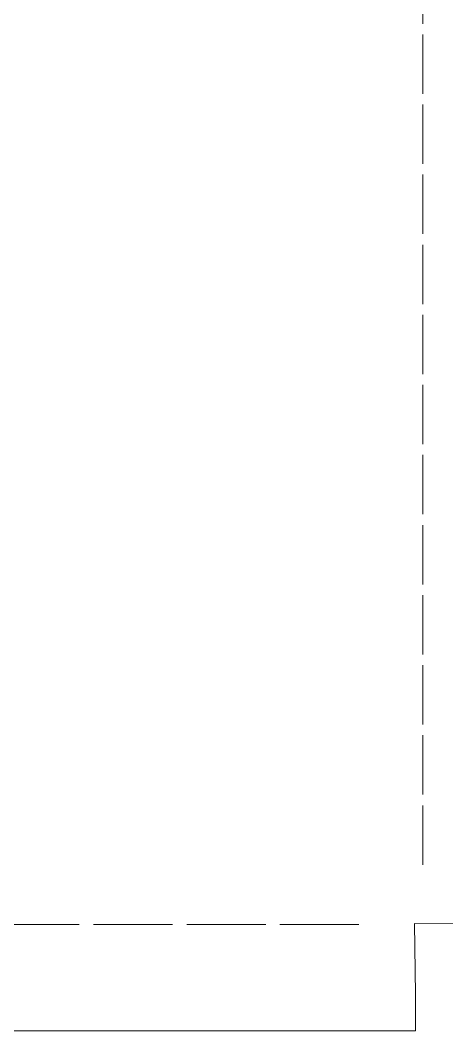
# Model space of a CAD drawing. Header units: millimetres. Extents: x -226 to 16, y -58 to 146.
# Drawn here: x -147.7 to -104.7, y -57.9 to 44 of the extents above; entities that cross this region are included whole.
import ezdxf
from ezdxf.lldxf.tags import DXFTag

# ---------------------------------------------------------------- set-up
doc = ezdxf.new("R2010")
doc.units = ezdxf.units.MM
doc.header["$MEASUREMENT"] = 0
doc.layers.add('Capa 1', color=7, linetype='Continuous')
tags = doc.linetypes.add('New Line1', pattern=[2.5, 0.5, -0.5, 1, -0.5]).pattern_tags.tags
tags[10:11] = [DXFTag(74, 4), DXFTag(75, 0), DXFTag(340, '0'), DXFTag(46, 1.0), DXFTag(50, 0.0), DXFTag(44, 0.0), DXFTag(45, 0.0)]
tags[8:9] = [DXFTag(74, 4), DXFTag(75, 0), DXFTag(340, '0'), DXFTag(46, 1.0), DXFTag(50, 0.0), DXFTag(44, 0.0), DXFTag(45, 0.0)]
tags[6:7] = [DXFTag(74, 4), DXFTag(75, 0), DXFTag(340, '0'), DXFTag(46, 1.0), DXFTag(50, 0.0), DXFTag(44, 0.0), DXFTag(45, 0.0)]
tags[4:5] = [DXFTag(74, 4), DXFTag(75, 0), DXFTag(340, '0'), DXFTag(46, 1.0), DXFTag(50, 0.0), DXFTag(44, 0.0), DXFTag(45, 0.0)]
tags = doc.linetypes.add('New Line10', pattern=[2.5, 0.5, -0.5, 1, -0.5]).pattern_tags.tags
tags[10:11] = [DXFTag(74, 4), DXFTag(75, 0), DXFTag(340, '0'), DXFTag(46, 1.0), DXFTag(50, 0.0), DXFTag(44, 0.0), DXFTag(45, 0.0)]
tags[8:9] = [DXFTag(74, 4), DXFTag(75, 0), DXFTag(340, '0'), DXFTag(46, 1.0), DXFTag(50, 0.0), DXFTag(44, 0.0), DXFTag(45, 0.0)]
tags[6:7] = [DXFTag(74, 4), DXFTag(75, 0), DXFTag(340, '0'), DXFTag(46, 1.0), DXFTag(50, 0.0), DXFTag(44, 0.0), DXFTag(45, 0.0)]
tags[4:5] = [DXFTag(74, 4), DXFTag(75, 0), DXFTag(340, '0'), DXFTag(46, 1.0), DXFTag(50, 0.0), DXFTag(44, 0.0), DXFTag(45, 0.0)]
tags = doc.linetypes.add('New Line11', pattern=[2.5, 0.5, -0.5, 1, -0.5]).pattern_tags.tags
tags[10:11] = [DXFTag(74, 4), DXFTag(75, 0), DXFTag(340, '0'), DXFTag(46, 1.0), DXFTag(50, 0.0), DXFTag(44, 0.0), DXFTag(45, 0.0)]
tags[8:9] = [DXFTag(74, 4), DXFTag(75, 0), DXFTag(340, '0'), DXFTag(46, 1.0), DXFTag(50, 0.0), DXFTag(44, 0.0), DXFTag(45, 0.0)]
tags[6:7] = [DXFTag(74, 4), DXFTag(75, 0), DXFTag(340, '0'), DXFTag(46, 1.0), DXFTag(50, 0.0), DXFTag(44, 0.0), DXFTag(45, 0.0)]
tags[4:5] = [DXFTag(74, 4), DXFTag(75, 0), DXFTag(340, '0'), DXFTag(46, 1.0), DXFTag(50, 0.0), DXFTag(44, 0.0), DXFTag(45, 0.0)]
tags = doc.linetypes.add('New Line12', pattern=[2.5, 0.5, -0.5, 1, -0.5]).pattern_tags.tags
tags[10:11] = [DXFTag(74, 4), DXFTag(75, 0), DXFTag(340, '0'), DXFTag(46, 1.0), DXFTag(50, 0.0), DXFTag(44, 0.0), DXFTag(45, 0.0)]
tags[8:9] = [DXFTag(74, 4), DXFTag(75, 0), DXFTag(340, '0'), DXFTag(46, 1.0), DXFTag(50, 0.0), DXFTag(44, 0.0), DXFTag(45, 0.0)]
tags[6:7] = [DXFTag(74, 4), DXFTag(75, 0), DXFTag(340, '0'), DXFTag(46, 1.0), DXFTag(50, 0.0), DXFTag(44, 0.0), DXFTag(45, 0.0)]
tags[4:5] = [DXFTag(74, 4), DXFTag(75, 0), DXFTag(340, '0'), DXFTag(46, 1.0), DXFTag(50, 0.0), DXFTag(44, 0.0), DXFTag(45, 0.0)]
tags = doc.linetypes.add('New Line13', pattern=[2.5, 0.5, -0.5, 1, -0.5]).pattern_tags.tags
tags[10:11] = [DXFTag(74, 4), DXFTag(75, 0), DXFTag(340, '0'), DXFTag(46, 1.0), DXFTag(50, 0.0), DXFTag(44, 0.0), DXFTag(45, 0.0)]
tags[8:9] = [DXFTag(74, 4), DXFTag(75, 0), DXFTag(340, '0'), DXFTag(46, 1.0), DXFTag(50, 0.0), DXFTag(44, 0.0), DXFTag(45, 0.0)]
tags[6:7] = [DXFTag(74, 4), DXFTag(75, 0), DXFTag(340, '0'), DXFTag(46, 1.0), DXFTag(50, 0.0), DXFTag(44, 0.0), DXFTag(45, 0.0)]
tags[4:5] = [DXFTag(74, 4), DXFTag(75, 0), DXFTag(340, '0'), DXFTag(46, 1.0), DXFTag(50, 0.0), DXFTag(44, 0.0), DXFTag(45, 0.0)]
tags = doc.linetypes.add('New Line2', pattern=[2.5, 0.5, -0.5, 1, -0.5]).pattern_tags.tags
tags[10:11] = [DXFTag(74, 4), DXFTag(75, 0), DXFTag(340, '0'), DXFTag(46, 1.0), DXFTag(50, 0.0), DXFTag(44, 0.0), DXFTag(45, 0.0)]
tags[8:9] = [DXFTag(74, 4), DXFTag(75, 0), DXFTag(340, '0'), DXFTag(46, 1.0), DXFTag(50, 0.0), DXFTag(44, 0.0), DXFTag(45, 0.0)]
tags[6:7] = [DXFTag(74, 4), DXFTag(75, 0), DXFTag(340, '0'), DXFTag(46, 1.0), DXFTag(50, 0.0), DXFTag(44, 0.0), DXFTag(45, 0.0)]
tags[4:5] = [DXFTag(74, 4), DXFTag(75, 0), DXFTag(340, '0'), DXFTag(46, 1.0), DXFTag(50, 0.0), DXFTag(44, 0.0), DXFTag(45, 0.0)]
tags = doc.linetypes.add('New Line3', pattern=[2.5, 0.5, -0.5, 1, -0.5]).pattern_tags.tags
tags[10:11] = [DXFTag(74, 4), DXFTag(75, 0), DXFTag(340, '0'), DXFTag(46, 1.0), DXFTag(50, 0.0), DXFTag(44, 0.0), DXFTag(45, 0.0)]
tags[8:9] = [DXFTag(74, 4), DXFTag(75, 0), DXFTag(340, '0'), DXFTag(46, 1.0), DXFTag(50, 0.0), DXFTag(44, 0.0), DXFTag(45, 0.0)]
tags[6:7] = [DXFTag(74, 4), DXFTag(75, 0), DXFTag(340, '0'), DXFTag(46, 1.0), DXFTag(50, 0.0), DXFTag(44, 0.0), DXFTag(45, 0.0)]
tags[4:5] = [DXFTag(74, 4), DXFTag(75, 0), DXFTag(340, '0'), DXFTag(46, 1.0), DXFTag(50, 0.0), DXFTag(44, 0.0), DXFTag(45, 0.0)]
tags = doc.linetypes.add('New Line36', pattern=[2.5, 0.5, -0.5, 1, -0.5]).pattern_tags.tags
tags[10:11] = [DXFTag(74, 4), DXFTag(75, 0), DXFTag(340, '0'), DXFTag(46, 1.0), DXFTag(50, 0.0), DXFTag(44, 0.0), DXFTag(45, 0.0)]
tags[8:9] = [DXFTag(74, 4), DXFTag(75, 0), DXFTag(340, '0'), DXFTag(46, 1.0), DXFTag(50, 0.0), DXFTag(44, 0.0), DXFTag(45, 0.0)]
tags[6:7] = [DXFTag(74, 4), DXFTag(75, 0), DXFTag(340, '0'), DXFTag(46, 1.0), DXFTag(50, 0.0), DXFTag(44, 0.0), DXFTag(45, 0.0)]
tags[4:5] = [DXFTag(74, 4), DXFTag(75, 0), DXFTag(340, '0'), DXFTag(46, 1.0), DXFTag(50, 0.0), DXFTag(44, 0.0), DXFTag(45, 0.0)]
tags = doc.linetypes.add('New Line37', pattern=[2.5, 0.5, -0.5, 1, -0.5]).pattern_tags.tags
tags[10:11] = [DXFTag(74, 4), DXFTag(75, 0), DXFTag(340, '0'), DXFTag(46, 1.0), DXFTag(50, 0.0), DXFTag(44, 0.0), DXFTag(45, 0.0)]
tags[8:9] = [DXFTag(74, 4), DXFTag(75, 0), DXFTag(340, '0'), DXFTag(46, 1.0), DXFTag(50, 0.0), DXFTag(44, 0.0), DXFTag(45, 0.0)]
tags[6:7] = [DXFTag(74, 4), DXFTag(75, 0), DXFTag(340, '0'), DXFTag(46, 1.0), DXFTag(50, 0.0), DXFTag(44, 0.0), DXFTag(45, 0.0)]
tags[4:5] = [DXFTag(74, 4), DXFTag(75, 0), DXFTag(340, '0'), DXFTag(46, 1.0), DXFTag(50, 0.0), DXFTag(44, 0.0), DXFTag(45, 0.0)]
tags = doc.linetypes.add('New Line38', pattern=[2.5, 0.5, -0.5, 1, -0.5]).pattern_tags.tags
tags[10:11] = [DXFTag(74, 4), DXFTag(75, 0), DXFTag(340, '0'), DXFTag(46, 1.0), DXFTag(50, 0.0), DXFTag(44, 0.0), DXFTag(45, 0.0)]
tags[8:9] = [DXFTag(74, 4), DXFTag(75, 0), DXFTag(340, '0'), DXFTag(46, 1.0), DXFTag(50, 0.0), DXFTag(44, 0.0), DXFTag(45, 0.0)]
tags[6:7] = [DXFTag(74, 4), DXFTag(75, 0), DXFTag(340, '0'), DXFTag(46, 1.0), DXFTag(50, 0.0), DXFTag(44, 0.0), DXFTag(45, 0.0)]
tags[4:5] = [DXFTag(74, 4), DXFTag(75, 0), DXFTag(340, '0'), DXFTag(46, 1.0), DXFTag(50, 0.0), DXFTag(44, 0.0), DXFTag(45, 0.0)]
tags = doc.linetypes.add('New Line39', pattern=[2.5, 0.5, -0.5, 1, -0.5]).pattern_tags.tags
tags[10:11] = [DXFTag(74, 4), DXFTag(75, 0), DXFTag(340, '0'), DXFTag(46, 1.0), DXFTag(50, 0.0), DXFTag(44, 0.0), DXFTag(45, 0.0)]
tags[8:9] = [DXFTag(74, 4), DXFTag(75, 0), DXFTag(340, '0'), DXFTag(46, 1.0), DXFTag(50, 0.0), DXFTag(44, 0.0), DXFTag(45, 0.0)]
tags[6:7] = [DXFTag(74, 4), DXFTag(75, 0), DXFTag(340, '0'), DXFTag(46, 1.0), DXFTag(50, 0.0), DXFTag(44, 0.0), DXFTag(45, 0.0)]
tags[4:5] = [DXFTag(74, 4), DXFTag(75, 0), DXFTag(340, '0'), DXFTag(46, 1.0), DXFTag(50, 0.0), DXFTag(44, 0.0), DXFTag(45, 0.0)]
tags = doc.linetypes.add('New Line4', pattern=[2.5, 0.5, -0.5, 1, -0.5]).pattern_tags.tags
tags[10:11] = [DXFTag(74, 4), DXFTag(75, 0), DXFTag(340, '0'), DXFTag(46, 1.0), DXFTag(50, 0.0), DXFTag(44, 0.0), DXFTag(45, 0.0)]
tags[8:9] = [DXFTag(74, 4), DXFTag(75, 0), DXFTag(340, '0'), DXFTag(46, 1.0), DXFTag(50, 0.0), DXFTag(44, 0.0), DXFTag(45, 0.0)]
tags[6:7] = [DXFTag(74, 4), DXFTag(75, 0), DXFTag(340, '0'), DXFTag(46, 1.0), DXFTag(50, 0.0), DXFTag(44, 0.0), DXFTag(45, 0.0)]
tags[4:5] = [DXFTag(74, 4), DXFTag(75, 0), DXFTag(340, '0'), DXFTag(46, 1.0), DXFTag(50, 0.0), DXFTag(44, 0.0), DXFTag(45, 0.0)]
tags = doc.linetypes.add('New Line5', pattern=[2.5, 0.5, -0.5, 1, -0.5]).pattern_tags.tags
tags[10:11] = [DXFTag(74, 4), DXFTag(75, 0), DXFTag(340, '0'), DXFTag(46, 1.0), DXFTag(50, 0.0), DXFTag(44, 0.0), DXFTag(45, 0.0)]
tags[8:9] = [DXFTag(74, 4), DXFTag(75, 0), DXFTag(340, '0'), DXFTag(46, 1.0), DXFTag(50, 0.0), DXFTag(44, 0.0), DXFTag(45, 0.0)]
tags[6:7] = [DXFTag(74, 4), DXFTag(75, 0), DXFTag(340, '0'), DXFTag(46, 1.0), DXFTag(50, 0.0), DXFTag(44, 0.0), DXFTag(45, 0.0)]
tags[4:5] = [DXFTag(74, 4), DXFTag(75, 0), DXFTag(340, '0'), DXFTag(46, 1.0), DXFTag(50, 0.0), DXFTag(44, 0.0), DXFTag(45, 0.0)]
tags = doc.linetypes.add('New Line6', pattern=[2.5, 0.5, -0.5, 1, -0.5]).pattern_tags.tags
tags[10:11] = [DXFTag(74, 4), DXFTag(75, 0), DXFTag(340, '0'), DXFTag(46, 1.0), DXFTag(50, 0.0), DXFTag(44, 0.0), DXFTag(45, 0.0)]
tags[8:9] = [DXFTag(74, 4), DXFTag(75, 0), DXFTag(340, '0'), DXFTag(46, 1.0), DXFTag(50, 0.0), DXFTag(44, 0.0), DXFTag(45, 0.0)]
tags[6:7] = [DXFTag(74, 4), DXFTag(75, 0), DXFTag(340, '0'), DXFTag(46, 1.0), DXFTag(50, 0.0), DXFTag(44, 0.0), DXFTag(45, 0.0)]
tags[4:5] = [DXFTag(74, 4), DXFTag(75, 0), DXFTag(340, '0'), DXFTag(46, 1.0), DXFTag(50, 0.0), DXFTag(44, 0.0), DXFTag(45, 0.0)]
tags = doc.linetypes.add('New Line7', pattern=[2.5, 0.5, -0.5, 1, -0.5]).pattern_tags.tags
tags[10:11] = [DXFTag(74, 4), DXFTag(75, 0), DXFTag(340, '0'), DXFTag(46, 1.0), DXFTag(50, 0.0), DXFTag(44, 0.0), DXFTag(45, 0.0)]
tags[8:9] = [DXFTag(74, 4), DXFTag(75, 0), DXFTag(340, '0'), DXFTag(46, 1.0), DXFTag(50, 0.0), DXFTag(44, 0.0), DXFTag(45, 0.0)]
tags[6:7] = [DXFTag(74, 4), DXFTag(75, 0), DXFTag(340, '0'), DXFTag(46, 1.0), DXFTag(50, 0.0), DXFTag(44, 0.0), DXFTag(45, 0.0)]
tags[4:5] = [DXFTag(74, 4), DXFTag(75, 0), DXFTag(340, '0'), DXFTag(46, 1.0), DXFTag(50, 0.0), DXFTag(44, 0.0), DXFTag(45, 0.0)]
tags = doc.linetypes.add('New Line8', pattern=[2.5, 0.5, -0.5, 1, -0.5]).pattern_tags.tags
tags[10:11] = [DXFTag(74, 4), DXFTag(75, 0), DXFTag(340, '0'), DXFTag(46, 1.0), DXFTag(50, 0.0), DXFTag(44, 0.0), DXFTag(45, 0.0)]
tags[8:9] = [DXFTag(74, 4), DXFTag(75, 0), DXFTag(340, '0'), DXFTag(46, 1.0), DXFTag(50, 0.0), DXFTag(44, 0.0), DXFTag(45, 0.0)]
tags[6:7] = [DXFTag(74, 4), DXFTag(75, 0), DXFTag(340, '0'), DXFTag(46, 1.0), DXFTag(50, 0.0), DXFTag(44, 0.0), DXFTag(45, 0.0)]
tags[4:5] = [DXFTag(74, 4), DXFTag(75, 0), DXFTag(340, '0'), DXFTag(46, 1.0), DXFTag(50, 0.0), DXFTag(44, 0.0), DXFTag(45, 0.0)]
tags = doc.linetypes.add('New Line9', pattern=[2.5, 0.5, -0.5, 1, -0.5]).pattern_tags.tags
tags[10:11] = [DXFTag(74, 4), DXFTag(75, 0), DXFTag(340, '0'), DXFTag(46, 1.0), DXFTag(50, 0.0), DXFTag(44, 0.0), DXFTag(45, 0.0)]
tags[8:9] = [DXFTag(74, 4), DXFTag(75, 0), DXFTag(340, '0'), DXFTag(46, 1.0), DXFTag(50, 0.0), DXFTag(44, 0.0), DXFTag(45, 0.0)]
tags[6:7] = [DXFTag(74, 4), DXFTag(75, 0), DXFTag(340, '0'), DXFTag(46, 1.0), DXFTag(50, 0.0), DXFTag(44, 0.0), DXFTag(45, 0.0)]
tags[4:5] = [DXFTag(74, 4), DXFTag(75, 0), DXFTag(340, '0'), DXFTag(46, 1.0), DXFTag(50, 0.0), DXFTag(44, 0.0), DXFTag(45, 0.0)]

msp = doc.modelspace()

# ---------------------------------------------------------------- linework, layer by layer
at = {"layer": 'Capa 1', "color": 1, "lineweight": 20}
msp.add_open_spline([(-225.6692, 129.1394), (-225.6692, 129.1394), (-225.6692, 136.1807), (-225.6692, 136.1807), (-225.6692, 136.1807), (-225.6692, 136.1807), (-225.6692, 142.1497), (-225.6692, 142.1497), (-225.6692, 142.1497), (-225.6692, 142.1497), (-225.6692, 145.9659), (-225.6692, 145.9659), (-225.6692, 145.9659), (-225.6692, 145.9659), (-107.8198, 145.9659), (-107.8198, 145.9659), (-107.8198, 145.9659), (-107.8198, 145.9659), (-107.8198, 142.1497), (-107.8198, 142.1497), (-107.8198, 142.1497), (-107.8198, 142.1497), (-107.7221, 134.8823), (-107.7221, 134.8823), (-107.7221, 134.8823), (-107.7221, 134.8823), (16.1929, 134.8634), (16.1929, 134.8634), (16.1929, 134.8634), (16.1929, 134.8634), (16.1929, -47.4026), (16.1929, -47.4026), (16.1929, -47.4026), (16.1929, -47.4026), (-107.9229, -47.0851), (-107.9229, -47.0851), (-107.9229, -47.0851), (-107.9229, -47.0851), (-107.8198, -54.2656), (-107.8198, -54.2656), (-107.8198, -54.2656), (-107.8198, -54.2656), (-107.8198, -57.9157), (-107.8198, -57.9157), (-107.8198, -57.9157), (-107.8198, -57.9157), (-225.6692, -57.9157), (-225.6692, -57.9157), (-225.6692, -57.9157), (-225.6692, -57.9157), (-225.6692, -54.2656), (-225.6692, -54.2656), (-225.6692, -54.2656), (-225.6692, -54.2656), (-225.6937, -49.5902), (-225.6937, -49.5902), (-225.6937, -49.5902), (-225.6937, -49.5902), (-225.6937, -41.2306), (-225.6937, -41.2306)], degree=3, knots=[0, 0, 0, 0, 0.0625, 0.0625, 0.0625, 0.0625, 0.125, 0.125, 0.125, 0.125, 0.1875, 0.1875, 0.1875, 0.1875, 0.25, 0.25, 0.25, 0.25, 0.3125, 0.3125, 0.3125, 0.3125, 0.375, 0.375, 0.375, 0.375, 0.4375, 0.4375, 0.4375, 0.4375, 0.5, 0.5, 0.5, 0.5, 0.5625, 0.5625, 0.5625, 0.5625, 0.625, 0.625, 0.625, 0.625, 0.6875, 0.6875, 0.6875, 0.6875, 0.75, 0.75, 0.75, 0.75, 0.8125, 0.8125, 0.8125, 0.8125, 0.875, 0.875, 0.875, 0.875, 1, 1, 1, 1], dxfattribs=at)
at = {"layer": 'Capa 1', "color": 177, "linetype": 'New Line13', "lineweight": 20}
msp.add_open_spline([(-107.0761, 49.6357), (-107.0761, 49.6357), (-107.0761, 43.6508), (-107.0761, 43.6508)], degree=3, dxfattribs=at)
at = {"layer": 'Capa 1', "color": 177, "linetype": 'New Line12', "lineweight": 20}
msp.add_open_spline([(-107.0761, 42.5679), (-107.0761, 42.5679), (-107.0761, 36.5831), (-107.0761, 36.5831)], degree=3, dxfattribs=at)
at = {"layer": 'Capa 1', "color": 177, "linetype": 'New Line11', "lineweight": 20}
msp.add_open_spline([(-107.0761, 35.5002), (-107.0761, 35.5002), (-107.0761, 29.5153), (-107.0761, 29.5153)], degree=3, dxfattribs=at)
at = {"layer": 'Capa 1', "color": 177, "linetype": 'New Line10', "lineweight": 20}
msp.add_open_spline([(-107.0761, 28.4325), (-107.0761, 28.4325), (-107.0761, 22.4476), (-107.0761, 22.4476)], degree=3, dxfattribs=at)
at = {"layer": 'Capa 1', "color": 177, "linetype": 'New Line9', "lineweight": 20}
msp.add_open_spline([(-107.0761, 21.3647), (-107.0761, 21.3647), (-107.0761, 15.3799), (-107.0761, 15.3799)], degree=3, dxfattribs=at)
at = {"layer": 'Capa 1', "color": 177, "linetype": 'New Line8', "lineweight": 20}
msp.add_open_spline([(-107.0761, 14.297), (-107.0761, 14.297), (-107.0761, 8.3121), (-107.0761, 8.3121)], degree=3, dxfattribs=at)
at = {"layer": 'Capa 1', "color": 177, "linetype": 'New Line7', "lineweight": 20}
msp.add_open_spline([(-107.0761, 7.2293), (-107.0761, 7.2293), (-107.0761, 1.2444), (-107.0761, 1.2444)], degree=3, dxfattribs=at)
at = {"layer": 'Capa 1', "color": 177, "linetype": 'New Line6', "lineweight": 20}
msp.add_open_spline([(-107.0761, 0.1615), (-107.0761, 0.1615), (-107.0761, -5.8233), (-107.0761, -5.8233)], degree=3, dxfattribs=at)
at = {"layer": 'Capa 1', "color": 177, "linetype": 'New Line5', "lineweight": 20}
msp.add_open_spline([(-107.0761, -6.9062), (-107.0761, -6.9062), (-107.0761, -12.8911), (-107.0761, -12.8911)], degree=3, dxfattribs=at)
at = {"layer": 'Capa 1', "color": 177, "linetype": 'New Line4', "lineweight": 20}
msp.add_open_spline([(-107.0761, -13.9739), (-107.0761, -13.9739), (-107.0761, -19.9588), (-107.0761, -19.9588)], degree=3, dxfattribs=at)
at = {"layer": 'Capa 1', "color": 177, "linetype": 'New Line3', "lineweight": 20}
msp.add_open_spline([(-107.0761, -21.0417), (-107.0761, -21.0417), (-107.0761, -27.0265), (-107.0761, -27.0265)], degree=3, dxfattribs=at)
at = {"layer": 'Capa 1', "color": 177, "linetype": 'New Line2', "lineweight": 20}
msp.add_open_spline([(-107.0761, -28.1094), (-107.0761, -28.1094), (-107.0761, -34.0943), (-107.0761, -34.0943)], degree=3, dxfattribs=at)
at = {"layer": 'Capa 1', "color": 177, "linetype": 'New Line1', "lineweight": 20}
msp.add_open_spline([(-107.0761, -35.1771), (-107.0761, -35.1771), (-107.0761, -41.162), (-107.0761, -41.162)], degree=3, dxfattribs=at)
at = {"layer": 'Capa 1', "color": 177, "linetype": 'New Line39', "lineweight": 20}
msp.add_open_spline([(-149.7103, -47.2114), (-149.7103, -47.2114), (-141.7406, -47.2114), (-141.7406, -47.2114)], degree=3, dxfattribs=at)
at = {"layer": 'Capa 1', "color": 177, "linetype": 'New Line38', "lineweight": 20}
msp.add_open_spline([(-140.2986, -47.2114), (-140.2986, -47.2114), (-132.3288, -47.2114), (-132.3288, -47.2114)], degree=3, dxfattribs=at)
at = {"layer": 'Capa 1', "color": 177, "linetype": 'New Line37', "lineweight": 20}
msp.add_open_spline([(-130.8868, -47.2114), (-130.8868, -47.2114), (-122.9171, -47.2114), (-122.9171, -47.2114)], degree=3, dxfattribs=at)
at = {"layer": 'Capa 1', "color": 177, "linetype": 'New Line36', "lineweight": 20}
msp.add_open_spline([(-121.5003, -47.2114), (-121.5003, -47.2114), (-113.5306, -47.2114), (-113.5306, -47.2114)], degree=3, dxfattribs=at)

doc.saveas('drawing.dxf')
